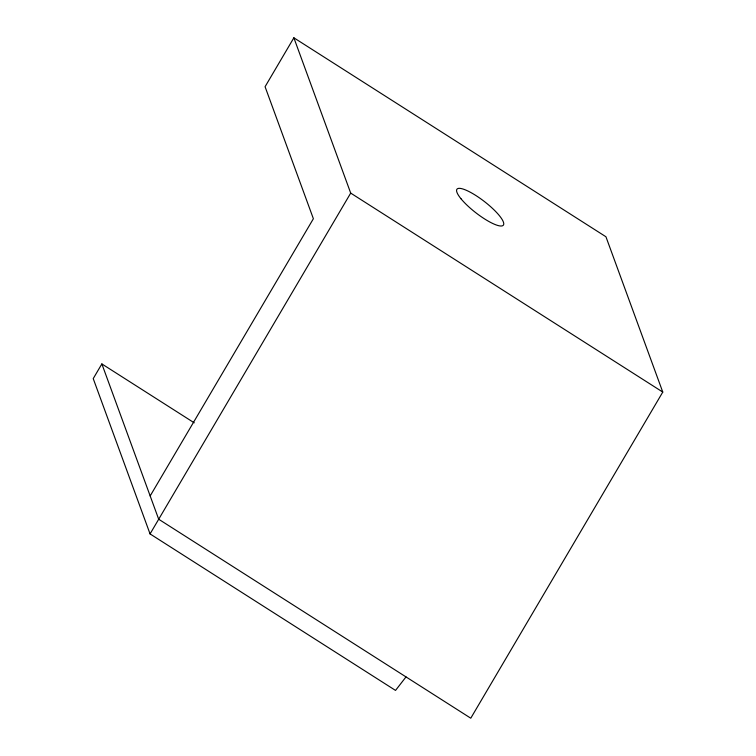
<?xml version="1.0" encoding="UTF-8"?>
<svg xmlns="http://www.w3.org/2000/svg" width="756" height="756" viewBox="0 0 756 756"><rect width="100%" height="100%" fill="white"/><g stroke="black" fill="none" stroke-linecap="round" stroke-linejoin="round"><path stroke-width="1.13" d="M194.226 422.821L101.862 363.929L93.224 378.605L150.057 533.916L395.53 690.417L406.01 676.913M101.862 363.929L158.694 519.24L470.771 718.2L662.776 392.071L605.943 236.76L293.867 37.8L265.072 86.723L313.381 218.73L150.17 495.945M150.057 533.916L350.699 193.101L293.867 37.8M350.699 193.101L662.776 392.071M460.971 198.733A29.352 7.059 37.8 0 0 501.644 225.978A29.352 7.059 37.8 0 0 477.896 196.834A29.352 7.059 37.8 0 0 460.971 198.733"/></g></svg>
